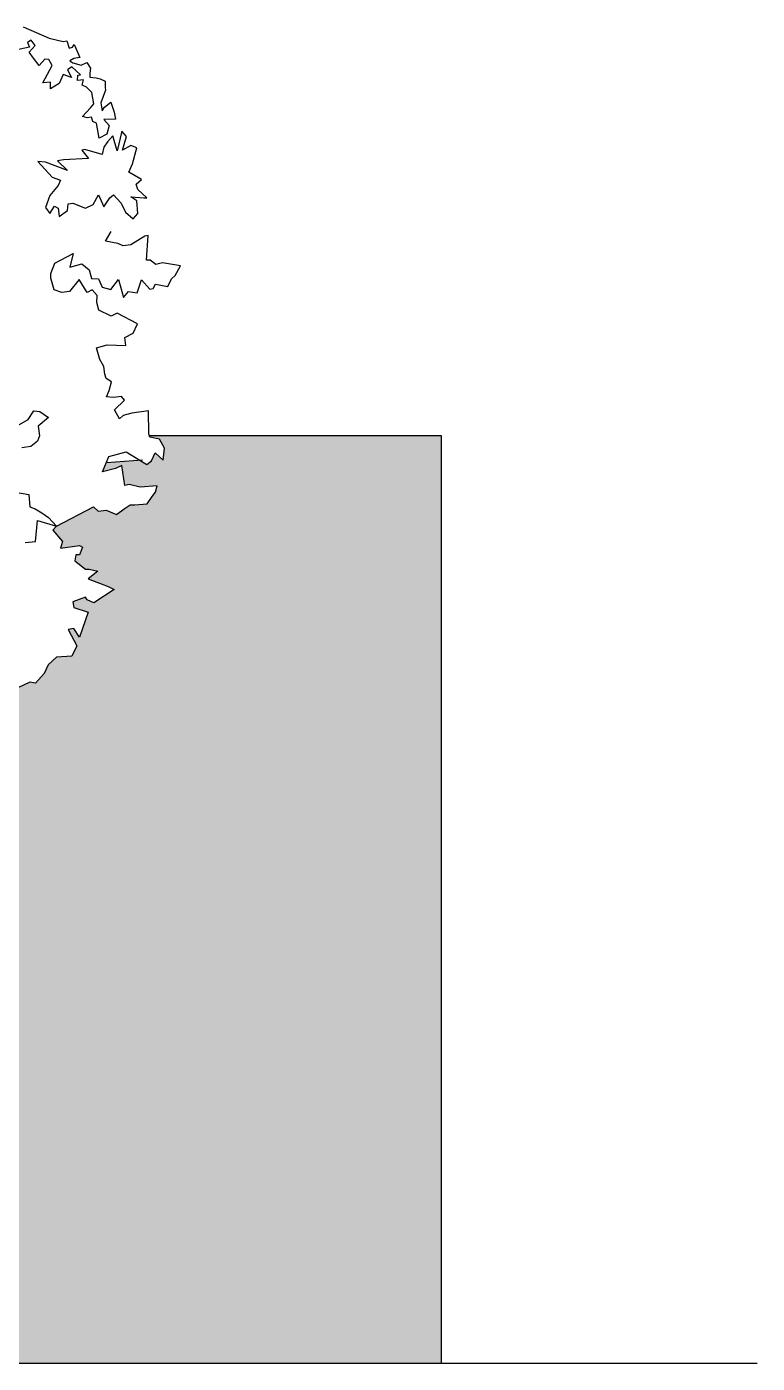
# Model space of a CAD drawing. Header units: millimetres. Extents: x -4534 to 16991, y -2575 to 14176.
# Drawn here: x 8051 to 8524, y 13188 to 14053 of the extents above; entities that cross this region are included whole.
import ezdxf

# ---------------------------------------------------------------- set-up
doc = ezdxf.new("R2010")
doc.units = ezdxf.units.MM
doc.layers.add('Albero_foglie', color=104, linetype='Continuous')
doc.layers.add('MURO', color=44, linetype='Continuous')

msp = doc.modelspace()

# ---------------------------------------------------------------- hatches: boundary and pattern name
at = {"layer": 'MURO'}
h = msp.add_hatch(dxfattribs=at)
h.set_pattern_fill('GRAVEL', color=256, scale=2)
h.paths.add_polyline_path([(8319.27, 13788.07), (8130.65, 13788.07), (8130.93, 13787.06), (8137.26, 13785.8), (8140.35, 13779.92), (8139.46, 13772.2), (8134.47, 13776.82), (8132.12, 13771.7), (8129.02, 13769.36), (8127.25, 13770.37), (8124.18, 13772.28), (8102.85, 13770.7), (8100.41, 13764.55), (8108.77, 13766.83), (8112.75, 13768.66), (8114.77, 13755.76), (8117.56, 13756.52), (8124.77, 13754.75), (8135.79, 13755.51), (8134.64, 13751.46), (8132.43, 13748.62), (8129.2, 13744), (8121.16, 13743.3), (8118.19, 13743.24), (8114.39, 13740.71), (8109.38, 13737.11), (8102.68, 13739.76), (8097.61, 13739.13), (8094.58, 13742.04), (8070.7, 13729.4), (8068.22, 13726.93), (8074.41, 13719.51), (8073.17, 13715.19), (8085.54, 13717.04), (8087.4, 13715.8), (8085.54, 13710.86), (8083.07, 13710.86), (8082.45, 13707.15), (8089.26, 13701.59), (8091.73, 13701.59), (8097.3, 13700.36), (8091.11, 13695.41), (8104.1, 13690.47), (8107.81, 13688.61), (8094.82, 13679.96), (8090.49, 13681.82), (8089.26, 13683.67), (8081.21, 13680.58), (8081.83, 13676.87), (8091.11, 13673.78), (8085.54, 13657.72), (8081.83, 13663.28), (8078.12, 13662.66), (8083.69, 13652.15), (8080.6, 13645.36), (8070.7, 13644.74), (8065.13, 13639.8), (8062.66, 13634.23), (8057.09, 13628.05), (8053.38, 13628.67), (8045.53, 13624.84), (8038.25, 13631.14), (8025.63, 13628.72), (8020.29, 13623.87), (8008.15, 13631.63), (7997.26, 13627.65), (7990.57, 13626.32), (7995.25, 13621.64), (7992.58, 13618.97), (7985.89, 13621.64), (7985.89, 13616.96), (7977.86, 13619.64), (7975.86, 13615.63), (7973.18, 13612.29), (7967.16, 13618.3), (7970.51, 13610.28), (7968.5, 13606.94), (7963.82, 13610.95), (7963.15, 13618.3), (7956.46, 13614.29), (7947.77, 13611.16), (7943.33, 13614.13), (7938.28, 13617.39), (7929.81, 13620.65), (7927.96, 13609.52), (7923.63, 13596.55), (7931.05, 13591.6), (7926.72, 13584.8), (7923.63, 13578.01), (7925.48, 13576.15), (7921.77, 13574.92), (7914.97, 13581.71), (7913.73, 13585.42), (7905.69, 13586.66), (7908.78, 13582.95), (7908.78, 13576.15), (7907.72, 13571.89), (7910.38, 13570.11), (7912.23, 13564.57), (7903.6, 13557.18), (7903.6, 13555.33), (7889.42, 13565.19), (7882.02, 13562.11), (7880.17, 13564.57), (7873.39, 13561.49), (7871.54, 13557.18), (7867.84, 13555.33), (7865.53, 13558.21), (7851.53, 13488.07), (7975.16, 13488.07), (7975.16, 13188.07), (8319.27, 13188.07)])
h.paths.add_polyline_path([(6569.27, 13788.07), (6319.27, 13788.07), (6319.27, 13188.07), (6569.27, 13188.07)])
h.paths.add_polyline_path([(7744.01, 13511.16), (7736.6, 13514.76), (7726.8, 13510.72), (7714.16, 13515.44), (7703.08, 13509.92), (7673.2, 13509.5), (7655.33, 13509.45), (7646.94, 13504.48), (7645.96, 13502.78), (7641.73, 13498.18), (7641.07, 13494.26), (7634.56, 13495.96), (7630.28, 13490.49), (7627.79, 13500.76), (7625.47, 13498.7), (7623.93, 13494.83), (7620.67, 13499.42), (7618.09, 13500.45), (7608.54, 13495.29), (7605.53, 13498.56), (7601.83, 13500.97), (7608.32, 13506.75), (7587.85, 13508.08), (7592.13, 13513.55), (7592.33, 13517.06), (7587.89, 13516.44), (7586.91, 13522.22), (7585.92, 13528.01), (7580.29, 13529.66), (7574.71, 13532.19), (7566.15, 13528.73), (7563.41, 13534.62), (7564.54, 13538.95), (7559.16, 13544.99), (7566.49, 13549.85), (7575.31, 13557.69), (7567.66, 13562.55), (7575.66, 13571.32), (7582, 13574.47), (7588.92, 13572.3), (7591.09, 13571.74), (7590.59, 13562.96), (7593.53, 13560.58), (7600.65, 13561.93), (7596.42, 13557.33), (7600.92, 13551.34), (7601.49, 13546.03), (7608.2, 13547.83), (7610.26, 13553), (7614.65, 13552.74), (7614.39, 13555.83), (7615.01, 13558.88), (7609.07, 13562.75), (7610.66, 13567.5), (7606.73, 13575.66), (7600.9, 13573.8), (7598.93, 13577.88), (7595.27, 13575.45), (7592.38, 13578.71), (7592.78, 13585.73), (7593.92, 13590.06), (7598.82, 13591.1), (7592.2, 13598.53), (7595.45, 13601.42), (7601.91, 13598.84), (7603.09, 13604.06), (7611.14, 13606.22), (7609.23, 13611.18), (7616.6, 13616.91), (7626.12, 13619.54), (7635.5, 13624.4), (7632.53, 13626.18), (7620.19, 13631.16), (7577.66, 13636.16), (7577.23, 13641.77), (7576.36, 13644.36), (7579.82, 13642.64), (7585.25, 13646.17), (7576.35, 13659.46), (7573.33, 13662.05), (7571.86, 13664.73), (7571.27, 13664.99), (7570.3, 13663.27), (7563.82, 13669.08), (7557.94, 13660.95), (7555.19, 13661.81), (7553.4, 13664.78), (7558.72, 13668.26), (7553.84, 13676.29), (7542.83, 13679.73), (7546.82, 13681.36), (7554.19, 13682.22), (7543.17, 13691.87), (7552.41, 13695.33), (7561.85, 13697.51), (7563.95, 13692.62), (7569.33, 13697.74), (7567.91, 13700.45), (7572.53, 13702.18), (7573.07, 13702.92), (7573.52, 13708.22), (7571.55, 13716.39), (7573.69, 13719.35), (7576.79, 13724.42), (7574, 13727.56), (7566.55, 13731.26), (7562.83, 13730), (7565.06, 13722.2), (7566.25, 13716.84), (7555.27, 13714.08), (7552, 13718.12), (7550.28, 13722.74), (7544.96, 13719.27), (7540.24, 13718.18), (7535.76, 13723.66), (7530.96, 13717), (7524.35, 13719.52), (7529.3, 13723.26), (7526.46, 13728.69), (7519.55, 13733.12), (7540.37, 13741.71), (7539.48, 13742.36), (7539, 13741.65), (7536.61, 13747.13), (7534.21, 13742.68), (7530.78, 13740.97), (7524.96, 13743.36), (7522.91, 13743.02), (7522.57, 13739.94), (7518.8, 13737.2), (7518.46, 13740.97), (7516.74, 13741.99), (7514.69, 13738.57), (7512.63, 13741.31), (7514.69, 13746.78), (7518.46, 13751.23), (7519.48, 13753.63), (7515.72, 13755), (7512.03, 13759.06), (7512.25, 13743.7), (7508.96, 13741.98), (7507.05, 13745), (7504.32, 13753.1), (7502.65, 13757.58), (7498.58, 13747.43), (7496.73, 13747.13), (7494.65, 13733.49), (7488.7, 13729.2), (7485.92, 13736.11), (7489.03, 13740.41), (7488.97, 13743.73), (7482.74, 13739.63), (7479.23, 13739.3), (7480.98, 13749.09), (7489.85, 13757.41), (7487.75, 13760.16), (7492.56, 13773.05), (7493.74, 13777.52), (7485.2, 13773.05), (7472.61, 13776), (7471.06, 13781.21), (7487.44, 13781.25), (7490, 13783.08), (7489.71, 13788.07), (7384.17, 13788.07), (7384.17, 13488.07), (7770.57, 13488.07), (7766.7, 13491.54), (7760.77, 13498.55)])

# ---------------------------------------------------------------- linework, layer by layer
for p, q in [((8130.64, 13788.07), (8319.27, 13788.07)), ((8319.27, 13788.07), (8319.27, 13188.07)), ((6140.9, 13188.07), (8523.68, 13188.07))]:
    msp.add_line(p, q)
at = {"layer": 'Albero_foglie'}
for p, q in [((8049.04, 14052.51), (8065.87, 14045.11)), ((8053.19, 14039.21), (8038, 14036.07)), ((8054.32, 14043.73), (8051.8, 14042.22)), ((8051.8, 14042.22), (8053.19, 14039.21)), ((8052.94, 14036.07), (8056.7, 14040.46)), ((8056.7, 14040.46), (8054.32, 14043.73)), ((8065.87, 14045.11), (8074.91, 14042.85)), ((8074.91, 14042.85), (8077.17, 14043.35)), ((8077.17, 14043.35), (8078.68, 14038.71)), ((8078.68, 14038.71), (8080.94, 14039.21)), ((8080.94, 14039.21), (8081.94, 14041.09)), ((8081.94, 14041.09), (8084.33, 14035.7)), ((8055.7, 14032.18), (8052.94, 14036.07)), ((8059.34, 14027.54), (8055.7, 14032.18)), ((8062.98, 14031.43), (8059.34, 14027.54)), ((8065.62, 14031.31), (8062.98, 14031.43)), ((8067.88, 14027.54), (8065.62, 14031.31)), ((8081.82, 14032.06), (8079.31, 14030.55)), ((8079.31, 14030.55), (8081.07, 14029.05)), ((8085.71, 14032.69), (8081.82, 14032.06)), ((8084.33, 14035.7), (8085.71, 14032.69)), ((8061.86, 14016.25), (8067.88, 14027.54)), ((8074.92, 14021.52), (8072.41, 14015.75)), ((8080.32, 14019.64), (8074.92, 14021.52)), ((8080.44, 14026.54), (8077.8, 14024.53)), ((8077.8, 14024.53), (8080.32, 14019.64)), ((8086.09, 14021.39), (8080.44, 14026.54)), ((8081.07, 14029.05), (8086.59, 14027.67)), ((8084.09, 14017.63), (8084.46, 14021.27)), ((8084.46, 14021.27), (8086.09, 14021.39)), ((8086.59, 14027.67), (8090.23, 14029.42)), ((8090.23, 14029.42), (8092.49, 14025.66)), ((8092.24, 14022.52), (8092.12, 14019.89)), ((8092.49, 14025.66), (8092.24, 14022.52)), ((8066.76, 14016.63), (8061.86, 14016.25)), ((8066.76, 14012.36), (8066.76, 14016.63)), ((8072.41, 14015.75), (8066.76, 14012.36)), ((8087.98, 14018.26), (8084.09, 14017.63)), ((8087.1, 14014.74), (8087.98, 14018.26)), ((8089.99, 14013.49), (8087.1, 14014.74)), ((8093.38, 14009.98), (8089.99, 14013.49)), ((8092.12, 14019.89), (8096.26, 14019.39)), ((8096.26, 14019.39), (8098.78, 14018.76)), ((8098.78, 14018.76), (8102.17, 14017.38)), ((8102.17, 14017.38), (8102.17, 14013.11)), ((8102.17, 14013.11), (8102.29, 14011.48)), ((8094.76, 14002.7), (8093.38, 14009.98)), ((8102.29, 14011.48), (8099.16, 14003.2)), ((8087.36, 13994.42), (8092.51, 14000.07)), ((8092.51, 14000.07), (8094.76, 14002.7)), ((8099.16, 14003.2), (8100.04, 13998.18)), ((8100.04, 13998.18), (8101.67, 14000.44)), ((8101.67, 14000.44), (8105.69, 14003.7)), ((8105.69, 14003.7), (8107.83, 13997.31)), ((8107.83, 13997.31), (8108.83, 13992.79)), ((8090.37, 13993.67), (8087.36, 13994.42)), ((8093.14, 13994.04), (8090.37, 13993.67)), ((8094.02, 13991.16), (8093.14, 13994.04)), ((8096.4, 13990.03), (8094.02, 13991.16)), ((8098.29, 13980.49), (8096.4, 13990.03)), ((8108.83, 13992.79), (8101.3, 13992.54)), ((8101.3, 13992.54), (8104.57, 13988.52)), ((8104.57, 13988.52), (8103.19, 13983)), ((8103.19, 13983), (8098.29, 13980.49)), ((8103.56, 13978.1), (8101.11, 13974.68)), ((8106.98, 13982.01), (8103.56, 13978.1)), ((8109.92, 13972.23), (8106.98, 13982.01)), ((8112.86, 13984.94), (8109.92, 13972.23)), ((8115.79, 13981.52), (8112.86, 13984.94)), ((8113.35, 13972.72), (8115.79, 13981.52)), ((8088.88, 13973.21), (8086.92, 13972.72)), ((8086.92, 13972.72), (8091.33, 13967.34)), ((8100.13, 13969.79), (8088.88, 13973.21)), ((8101.11, 13974.68), (8100.13, 13969.79)), ((8118.73, 13975.65), (8113.35, 13972.72)), ((8122.64, 13974.19), (8118.73, 13975.65)), ((8119.71, 13963.92), (8122.64, 13974.19)), ((8063.44, 13964.9), (8058.55, 13965.39)), ((8058.55, 13965.39), (8067.84, 13955.12)), ((8077.63, 13959.52), (8063.44, 13964.9)), ((8075.18, 13966.37), (8071.27, 13965.88)), ((8071.27, 13965.88), (8077.63, 13959.52)), ((8091.33, 13967.34), (8075.18, 13966.37)), ((8117.26, 13958.55), (8119.71, 13963.92)), ((8067.84, 13955.12), (8073.23, 13953.17)), ((8073.23, 13953.17), (8071.76, 13949.75)), ((8125.58, 13953.66), (8117.26, 13958.55)), ((8122.15, 13950.72), (8125.58, 13953.66)), ((8066.38, 13943.39), (8063.44, 13935.57)), ((8071.76, 13949.75), (8066.38, 13943.39)), ((8094.26, 13937.53), (8097.69, 13943.88)), ((8097.69, 13943.88), (8101.11, 13936.06)), ((8105.03, 13941.93), (8107.47, 13943.88)), ((8107.47, 13943.88), (8112.37, 13938.5)), ((8123.13, 13947.3), (8122.15, 13950.72)), ((8129, 13941.93), (8123.13, 13947.3)), ((8063.44, 13935.57), (8066.38, 13931.66)), ((8066.38, 13931.66), (8069.31, 13936.55)), ((8069.31, 13936.55), (8071.76, 13935.08)), ((8071.76, 13935.08), (8072.25, 13929.71)), ((8077.63, 13933.62), (8078.12, 13938.02)), ((8078.12, 13938.02), (8081.05, 13938.5)), ((8081.05, 13938.5), (8089.37, 13935.08)), ((8089.37, 13935.08), (8094.26, 13937.53)), ((8101.11, 13936.06), (8105.03, 13941.93)), ((8112.37, 13938.5), (8115.3, 13932.64)), ((8122.64, 13939.97), (8118.73, 13942.41)), ((8118.73, 13942.41), (8127.04, 13941.93)), ((8123.13, 13931.66), (8122.64, 13939.97)), ((8127.04, 13941.93), (8129, 13941.93)), ((8072.25, 13929.71), (8077.63, 13933.62)), ((8115.3, 13932.64), (8120.19, 13928.24)), ((8120.19, 13928.24), (8123.13, 13931.66)), ((8102.38, 13913.79), (8105.93, 13919.99)), ((8129.79, 13917.52), (8127.7, 13916.95)), ((8128.89, 13901.59), (8129.79, 13917.52)), ((8110.29, 13912.21), (8102.38, 13913.79)), ((8113.65, 13910.88), (8110.29, 13912.21)), ((8118.71, 13911.51), (8113.65, 13910.88)), ((8127.7, 13916.95), (8118.71, 13911.51)), ((8069.59, 13899.63), (8081.37, 13905.82)), ((8081.37, 13905.82), (8079.27, 13897.03)), ((8131.17, 13901.46), (8128.89, 13901.59)), ((8134.91, 13898.74), (8131.17, 13901.46)), ((8066.93, 13892.92), (8069.59, 13899.63)), ((8066.99, 13889.95), (8066.93, 13892.92)), ((8079.27, 13897.03), (8086.93, 13899.12)), ((8086.93, 13899.12), (8091.74, 13895.2)), ((8091.74, 13895.2), (8093.26, 13889.63)), ((8139.08, 13899.88), (8134.91, 13898.74)), ((8150.85, 13897.86), (8139.08, 13899.88)), ((8144.9, 13889.51), (8147.31, 13891.66)), ((8147.31, 13891.66), (8150.85, 13897.86)), ((8069.08, 13882.3), (8066.99, 13889.95)), ((8085.22, 13888.94), (8079.08, 13881.29)), ((8090.47, 13880.66), (8085.22, 13888.94)), ((8093.26, 13889.63), (8097.81, 13889.38)), ((8097.81, 13889.38), (8100.03, 13884.01)), ((8100.03, 13884.01), (8105.66, 13882.55)), ((8105.66, 13882.55), (8110.6, 13889.13)), ((8110.6, 13889.13), (8113.82, 13877.3)), ((8122.68, 13880.47), (8125.66, 13888.75)), ((8125.66, 13888.75), (8131.04, 13882.74)), ((8131.04, 13882.74), (8133.13, 13883.31)), ((8133.13, 13883.31), (8134.65, 13885.97)), ((8134.65, 13885.97), (8142.56, 13884.39)), ((8142.56, 13884.39), (8144.9, 13889.51)), ((8074.01, 13880.66), (8069.08, 13882.3)), ((8079.08, 13881.29), (8074.01, 13880.66)), ((8093.76, 13882.3), (8090.47, 13880.66)), ((8096.99, 13878.69), (8093.76, 13882.3)), ((8096.73, 13874.14), (8096.99, 13878.69)), ((8113.82, 13877.3), (8117.24, 13881.22)), ((8117.24, 13881.22), (8122.68, 13880.47)), ((8098.06, 13869.27), (8096.73, 13874.14)), ((8105.84, 13865.41), (8098.06, 13869.27)), ((8109.83, 13867.25), (8105.84, 13865.41)), ((8122.92, 13860.36), (8109.83, 13867.25)), ((8120.07, 13854.35), (8122.92, 13860.36)), ((8114.88, 13851.44), (8120.07, 13854.35)), ((8115.51, 13846.38), (8114.88, 13851.44)), ((8096.46, 13844.93), (8103.43, 13846.82)), ((8098.55, 13837.27), (8096.46, 13844.93)), ((8103.43, 13846.82), (8115.51, 13846.38)), ((8101.27, 13832.78), (8098.55, 13837.27)), ((8101.9, 13827.73), (8101.27, 13832.78)), ((8102.66, 13824.94), (8101.9, 13827.73)), ((8106.2, 13822.92), (8102.66, 13824.94)), ((8104.74, 13817.29), (8106.2, 13822.92)), ((8102.9, 13813.05), (8104.74, 13817.29)), ((8107.46, 13812.8), (8102.9, 13813.05)), ((8112.52, 13813.43), (8107.46, 13812.8)), ((8108.15, 13804.77), (8114.67, 13811.03)), ((8114.67, 13811.03), (8112.52, 13813.43)), ((8045.17, 13794.34), (8052.26, 13798.51)), ((8052.26, 13798.51), (8056, 13804.01)), ((8056, 13804.01), (8059.86, 13803.57)), ((8065.37, 13799.84), (8058.65, 13794.27)), ((8059.86, 13803.57), (8065.37, 13799.84)), ((8111.25, 13798.89), (8108.15, 13804.77)), ((8113.66, 13801.04), (8111.25, 13798.89)), ((8119.23, 13802.56), (8113.66, 13801.04)), ((8130.05, 13804.01), (8119.23, 13802.56)), ((8130.36, 13789.15), (8130.05, 13804.01)), ((8059.66, 13787.82), (8058.33, 13784.47)), ((8058.65, 13794.27), (8059.66, 13787.82)), ((8130.93, 13787.06), (8130.36, 13789.15)), ((8054.03, 13781.06), (8048.27, 13780.23)), ((8058.33, 13784.47), (8054.03, 13781.06)), ((8137.26, 13785.8), (8130.93, 13787.06)), ((8140.35, 13779.92), (8137.26, 13785.8)), ((8139.46, 13772.2), (8140.35, 13779.92)), ((8100.41, 13764.55), (8104.4, 13774.61)), ((8102.85, 13770.7), (8126.29, 13772.43)), ((8104.4, 13774.61), (8115.54, 13777.64)), ((8115.54, 13777.64), (8127.25, 13770.37)), ((8129.02, 13769.36), (8132.12, 13771.7)), ((8132.12, 13771.7), (8134.47, 13776.82)), ((8134.47, 13776.82), (8139.46, 13772.2)), ((8108.77, 13766.83), (8100.41, 13764.55)), ((8112.75, 13768.66), (8108.77, 13766.83)), ((8114.77, 13755.76), (8112.75, 13768.66)), ((8127.25, 13770.37), (8129.02, 13769.36)), ((8117.56, 13756.52), (8114.77, 13755.76)), ((8124.77, 13754.75), (8117.56, 13756.52)), ((8135.79, 13755.51), (8124.77, 13754.75)), ((8134.64, 13751.46), (8135.79, 13755.51)), ((8044.14, 13751.46), (8052.75, 13750.07)), ((8052.75, 13750.07), (8053.44, 13742.04)), ((8129.2, 13744), (8132.43, 13748.62)), ((8132.43, 13748.62), (8134.64, 13751.46)), ((8053.44, 13742.04), (8056.79, 13740.71)), ((8056.79, 13740.71), (8061.22, 13738.18)), ((8061.22, 13738.18), (8065.49, 13735.09)), ((8070.7, 13729.4), (8094.58, 13742.04)), ((8094.58, 13742.04), (8097.61, 13739.13)), ((8097.61, 13739.13), (8102.68, 13739.76)), ((8102.68, 13739.76), (8109.38, 13737.11)), ((8109.38, 13737.11), (8114.39, 13740.71)), ((8114.39, 13740.71), (8118.19, 13743.24)), ((8118.19, 13743.24), (8121.16, 13743.3)), ((8121.16, 13743.3), (8129.2, 13744)), ((8057.09, 13719.51), (8058.33, 13733.11)), ((8058.33, 13733.11), (8070.7, 13729.4)), ((8065.49, 13735.09), (8070.7, 13729.4)), ((8070.7, 13729.4), (8068.22, 13726.93)), ((8050.29, 13718.89), (8057.09, 13719.51)), ((8068.22, 13726.93), (8074.41, 13719.51)), ((8074.41, 13719.51), (8073.17, 13715.19)), ((8073.17, 13715.19), (8085.54, 13717.04)), ((8083.07, 13710.86), (8082.45, 13707.15)), ((8085.54, 13710.86), (8083.07, 13710.86)), ((8085.54, 13717.04), (8087.4, 13715.8)), ((8087.4, 13715.8), (8085.54, 13710.86)), ((8082.45, 13707.15), (8089.26, 13701.59)), ((8089.26, 13701.59), (8091.73, 13701.59)), ((8091.73, 13701.59), (8097.3, 13700.36)), ((8097.3, 13700.36), (8091.11, 13695.41)), ((8091.11, 13695.41), (8104.1, 13690.47)), ((8107.81, 13688.61), (8094.82, 13679.96)), ((8104.1, 13690.47), (8107.81, 13688.61)), ((8089.26, 13683.67), (8081.21, 13680.58)), ((8081.21, 13680.58), (8081.83, 13676.87)), ((8081.83, 13676.87), (8091.11, 13673.78)), ((8090.49, 13681.82), (8089.26, 13683.67)), ((8094.82, 13679.96), (8090.49, 13681.82)), ((8091.11, 13673.78), (8085.54, 13657.72)), ((8081.83, 13663.28), (8078.12, 13662.66)), ((8078.12, 13662.66), (8083.69, 13652.15)), ((8085.54, 13657.72), (8081.83, 13663.28)), ((8083.69, 13652.15), (8080.6, 13645.36)), ((8070.7, 13644.74), (8065.13, 13639.8)), ((8080.6, 13645.36), (8070.7, 13644.74)), ((8062.66, 13634.23), (8057.09, 13628.05)), ((8065.13, 13639.8), (8062.66, 13634.23)), ((8053.38, 13628.67), (8045.53, 13624.84)), ((8057.09, 13628.05), (8053.38, 13628.67))]:
    msp.add_line(p, q, dxfattribs=at)

doc.saveas('drawing.dxf')
